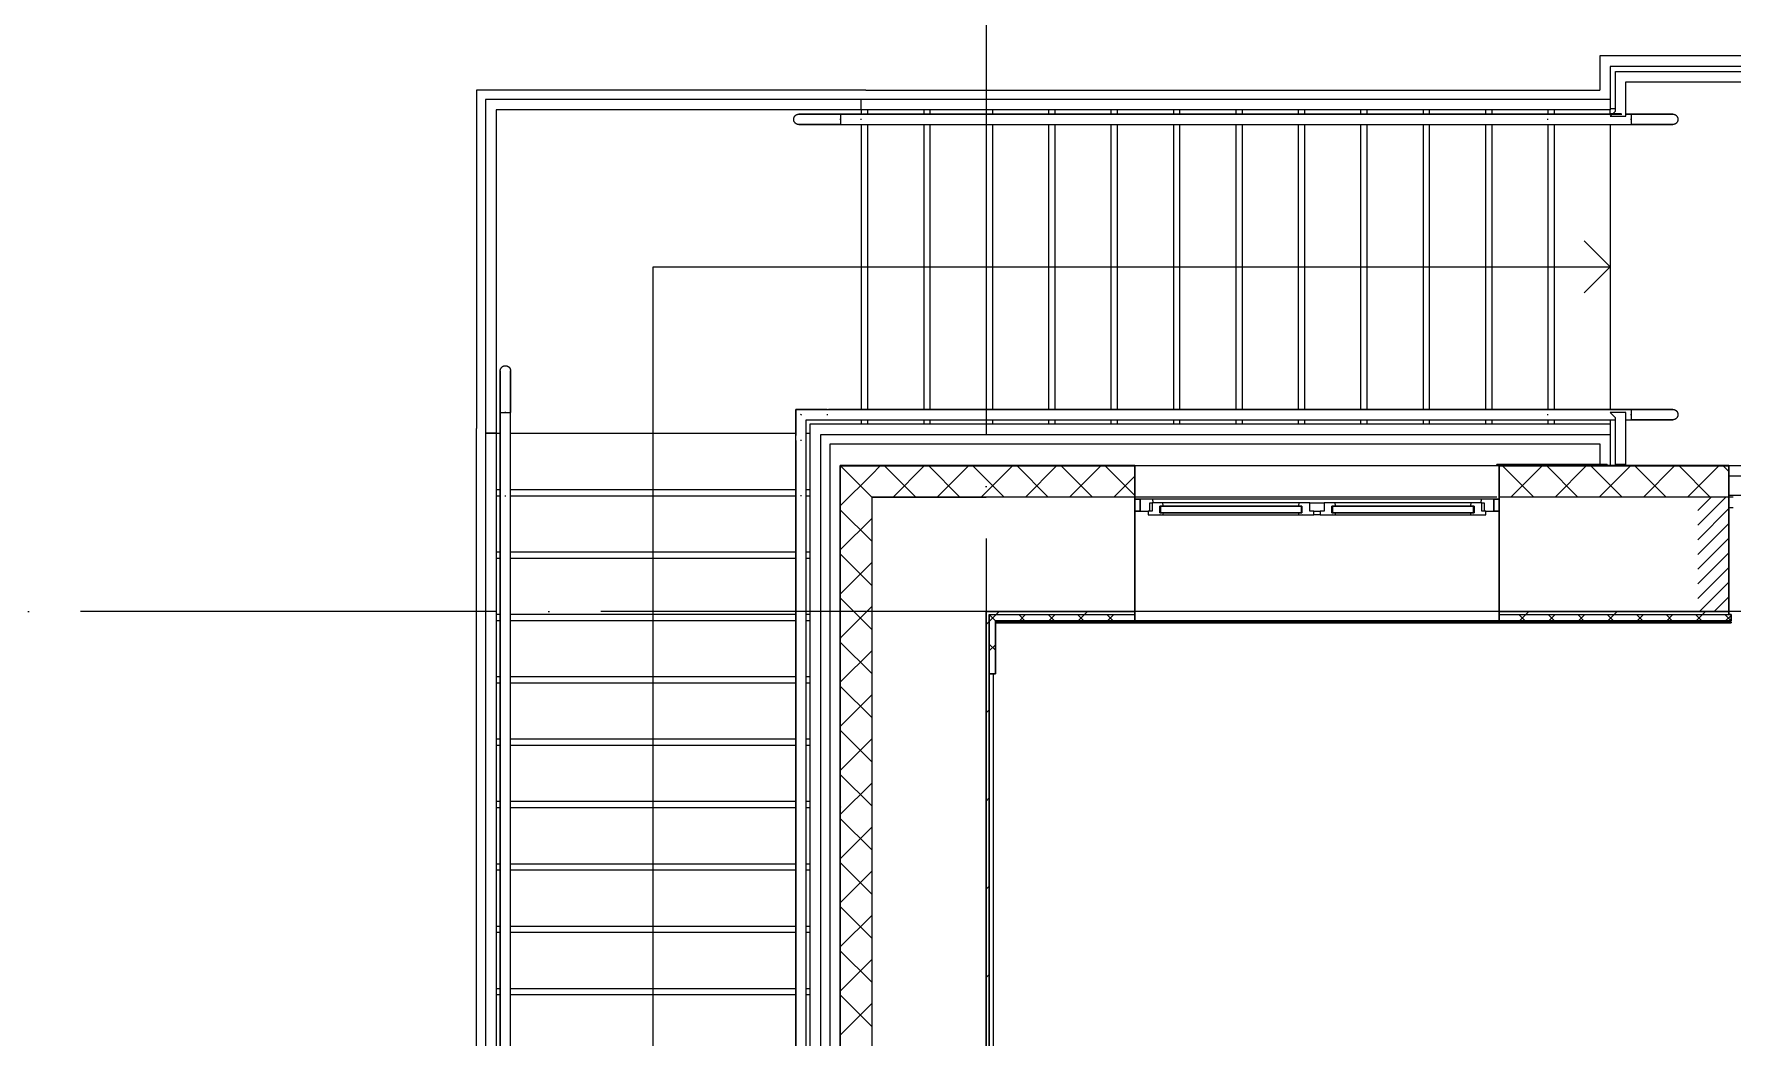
# Model space of a CAD drawing. Header units: millimetres. Extents: x -88595 to 880822, y -1054509 to -148035.
# Drawn here: x 267787 to 275948, y -237899 to -233074 of the extents above; entities that cross this region are included whole.
import ezdxf

# ---------------------------------------------------------------- set-up
doc = ezdxf.new("R2010")
doc.units = ezdxf.units.MM
doc.linetypes.add('ADSK_Линия сетки', pattern=[25, 20, -2.5, 0, -2.5])
doc.linetypes.add('ADSK_Штриховая_ш2 п1_5', pattern=[4.5, 3, -1.5])
for name, color, linetype, lineweight in [('_ Окна', 7, 'Continuous', 30), ('Двери', 7, 'Continuous', 9), ('Лестницы', 7, 'Continuous', 9), ('Оборудование', 7, 'Continuous', 18), ('Ограждение', 7, 'Continuous', 9), ('Окна', 7, 'Continuous', 9), ('Оси', 7, 'Continuous', 9), ('Стены внутренние', 7, 'Continuous', 18), ('Стены наружные', 7, 'Continuous', 18), ('Стены штриховка', 7, 'Continuous', 9), ('Стрелки вверх', 7, 'Continuous', 18)]:
    doc.layers.add(name, color=color, linetype=linetype, lineweight=lineweight)

# ---------------------------------------------------------------- blocks, each defined once
blk = doc.blocks.new('2 этаж')
at = {"layer": 'Двери', "lineweight": 18, "true_color": 0xff0000}
h = blk.add_hatch(dxfattribs=at)
h.set_pattern_fill('FP_2', color=1, style=0, pattern_type=2)
h.set_pattern_definition([(45, (305992.5, 692231.506), (-35.3553, 35.3553), [])])
h.paths.add_polyline_path([(307117.5, 691956.5), (307117.5, 692506.5), (306967.5, 692506.5), (306967.5, 691956.5)])
h.paths.add_polyline_path([(305117.5, 691956.5), (305267.5, 691956.5), (305267.5, 692506.5), (305117.5, 692506.5), (305117.5, 691980.1)])
at = {"layer": '_ Окна'}
for p, q in [((302437.5, 692496.5), (302412.5, 692496.5)), ((302437.5, 692438.5), (302437.5, 692496.5)), ((304162.5, 692496.5), (304137.5, 692496.5)), ((304137.5, 692496.5), (304137.5, 692438.5)), ((302412.5, 692438.5), (302437.5, 692438.5)), ((302535.5, 692462.5), (302532.5, 692462.5)), ((302532.5, 692462.5), (302532.5, 692430.5)), ((302532.5, 692430.5), (302535.5, 692430.5)), ((303212.5, 692462.5), (302535.5, 692462.5)), ((302535.5, 692462.5), (302535.5, 692430.5)), ((302535.5, 692430.5), (302535.5, 692462.5)), ((302535.5, 692430.5), (303212.5, 692430.5)), ((303212.5, 692430.5), (303212.5, 692462.5)), ((303212.5, 692462.5), (303212.5, 692430.5)), ((303215.5, 692462.5), (303212.5, 692462.5)), ((303212.5, 692430.5), (303215.5, 692430.5)), ((303215.5, 692430.5), (303215.5, 692462.5)), ((303362.5, 692462.5), (303359.5, 692462.5)), ((303359.5, 692462.5), (303359.5, 692430.5)), ((303359.5, 692430.5), (303362.5, 692430.5)), ((304039.5, 692462.5), (303362.5, 692462.5)), ((303362.5, 692462.5), (303362.5, 692430.5)), ((303362.5, 692430.5), (303362.5, 692462.5)), ((303362.5, 692430.5), (304039.5, 692430.5)), ((304039.5, 692430.5), (304039.5, 692462.5)), ((304039.5, 692462.5), (304039.5, 692430.5)), ((304042.5, 692462.5), (304039.5, 692462.5)), ((304039.5, 692430.5), (304042.5, 692430.5)), ((304042.5, 692430.5), (304042.5, 692462.5)), ((304137.5, 692438.5), (304162.5, 692438.5))]:
    blk.add_line(p, q, dxfattribs=at)
at = {"layer": '_ Окна', "lineweight": 18}
for p, q in [((302496.9, 692496.5), (302437.5, 692496.5)), ((302437.5, 692496.5), (302437.5, 692438.5)), ((302501.5, 692479.5), (302496.9, 692496.5)), ((304078.1, 692496.5), (304073.5, 692479.5)), ((304137.5, 692496.5), (304078.1, 692496.5)), ((304137.5, 692438.5), (304137.5, 692496.5)), ((302437.5, 692438.5), (302475.5, 692438.5)), ((302495.5, 692438.5), (302475.5, 692438.5)), ((302475.5, 692438.5), (302475.5, 692421.5)), ((302475.5, 692421.5), (302531.5, 692421.5)), ((302483.5, 692438.5), (302483.5, 692479.5)), ((302483.5, 692479.5), (302495.5, 692479.5)), ((302495.5, 692479.5), (302495.5, 692438.5)), ((302545.9, 692479.5), (302495.5, 692479.5)), ((302531.5, 692421.5), (302532.5, 692422.5)), ((302532.5, 692430.5), (302532.5, 692462.5)), ((302532.5, 692462.5), (302550.5, 692462.5)), ((302550.5, 692430.5), (302532.5, 692430.5)), ((302532.5, 692422.5), (302533.5, 692421.5)), ((302533.5, 692421.5), (302548.1, 692421.5)), ((302550.5, 692462.5), (302545.9, 692479.5)), ((302548.1, 692421.5), (302550.5, 692430.5)), ((303202.1, 692479.5), (303197.5, 692462.5)), ((303197.5, 692462.5), (303215.5, 692462.5)), ((303215.5, 692430.5), (303197.5, 692430.5)), ((303197.5, 692430.5), (303199.9, 692421.5)), ((303199.9, 692421.5), (303214.5, 692421.5)), ((303252.5, 692479.5), (303202.1, 692479.5)), ((303214.5, 692421.5), (303215.5, 692422.5)), ((303215.5, 692462.5), (303215.5, 692430.5)), ((303215.5, 692422.5), (303216.5, 692421.5)), ((303216.5, 692421.5), (303272.5, 692421.5)), ((303252.5, 692438.5), (303252.5, 692479.5)), ((303272.5, 692438.5), (303252.5, 692438.5)), ((303272.5, 692421.5), (303272.5, 692438.5)), ((303322.5, 692438.5), (303302.5, 692438.5)), ((303302.5, 692438.5), (303302.5, 692421.5)), ((303302.5, 692421.5), (303358.5, 692421.5)), ((303322.5, 692479.5), (303322.5, 692438.5)), ((303372.9, 692479.5), (303322.5, 692479.5)), ((303358.5, 692421.5), (303359.5, 692422.5)), ((303359.5, 692430.5), (303359.5, 692462.5)), ((303359.5, 692462.5), (303377.5, 692462.5)), ((303377.5, 692430.5), (303359.5, 692430.5)), ((303359.5, 692422.5), (303360.5, 692421.5)), ((303360.5, 692421.5), (303375.1, 692421.5)), ((303377.5, 692462.5), (303372.9, 692479.5)), ((303375.1, 692421.5), (303377.5, 692430.5)), ((304029.1, 692479.5), (304024.5, 692462.5)), ((304024.5, 692462.5), (304042.5, 692462.5)), ((304042.5, 692430.5), (304024.5, 692430.5)), ((304024.5, 692430.5), (304026.9, 692421.5)), ((304026.9, 692421.5), (304041.5, 692421.5)), ((304079.5, 692479.5), (304029.1, 692479.5)), ((304041.5, 692421.5), (304042.5, 692422.5)), ((304042.5, 692462.5), (304042.5, 692430.5)), ((304042.5, 692422.5), (304043.5, 692421.5)), ((304043.5, 692421.5), (304099.5, 692421.5)), ((304079.5, 692438.5), (304079.5, 692479.5)), ((304079.5, 692479.5), (304091.5, 692479.5)), ((304099.5, 692438.5), (304079.5, 692438.5)), ((304091.5, 692479.5), (304091.5, 692438.5)), ((304099.5, 692421.5), (304099.5, 692438.5)), ((304099.5, 692438.5), (304137.5, 692438.5))]:
    blk.add_line(p, q, dxfattribs=at)
at = {"layer": 'Двери', "linetype": 'ADSK_Штриховая_ш2 п1_5'}
for p, q in [((305267.5, 692506.5), (305117.5, 692506.5)), ((305267.5, 691956.5), (305267.5, 692506.5)), ((305117.5, 691956.5), (305267.5, 691956.5))]:
    blk.add_line(p, q, dxfattribs=at)
at = {"layer": 'Двери'}
for p, q in [((305267.5, 692506.5), (305267.5, 692456.5)), ((305287.5, 692506.5), (305267.5, 692506.5)), ((305267.5, 692456.5), (305287.5, 692456.5))]:
    blk.add_line(p, q, dxfattribs=at)
at = {"layer": 'Лестницы'}
for p, q in [((304647.5, 694628.5), (304647.5, 694463.5)), ((307372.7, 694628.5), (304647.5, 694628.5)), ((304697.5, 694578.5), (304697.5, 694418.5)), ((307322.7, 694578.5), (304697.5, 694578.5)), ((299247.5, 694463.5), (299247.5, 692836.1)), ((301120.1, 694463.5), (299247.5, 694463.5)), ((301120.1, 694463.5), (304647.5, 694463.5)), ((301097.5, 694368.5), (301097.5, 694348.5)), ((301127.5, 694368.5), (301127.5, 694348.5)), ((301397.5, 694368.5), (301397.5, 694348.5)), ((301427.5, 694368.5), (301427.5, 694348.5)), ((301697.5, 694368.5), (301697.5, 694348.5)), ((301727.5, 694368.5), (301727.5, 694348.5)), ((301997.5, 694368.5), (301997.5, 694348.5)), ((302027.5, 694368.5), (302027.5, 694348.5)), ((302297.5, 694368.5), (302297.5, 694348.5)), ((302327.5, 694368.5), (302327.5, 694348.5)), ((302597.5, 694368.5), (302597.5, 694348.5)), ((302627.5, 694368.5), (302627.5, 694348.5)), ((302897.5, 694368.5), (302897.5, 694348.5)), ((302927.5, 694368.5), (302927.5, 694348.5)), ((303197.5, 694368.5), (303197.5, 694348.5)), ((303227.5, 694368.5), (303227.5, 694348.5)), ((303497.5, 694368.5), (303497.5, 694348.5)), ((303527.5, 694368.5), (303527.5, 694348.5)), ((303797.5, 694368.5), (303797.5, 694348.5)), ((303827.5, 694368.5), (303827.5, 694348.5)), ((304097.5, 694368.5), (304097.5, 694348.5)), ((304127.5, 694368.5), (304127.5, 694348.5)), ((304397.5, 694368.5), (304397.5, 694348.5)), ((304427.5, 694368.5), (304427.5, 694348.5)), ((301097.5, 694298.5), (301097.5, 692928.5)), ((301127.5, 694298.5), (301127.5, 692928.5)), ((301397.5, 694298.5), (301397.5, 692928.5)), ((301427.5, 694298.5), (301427.5, 692928.5)), ((301697.5, 694298.5), (301697.5, 692928.5)), ((301727.5, 694298.5), (301727.5, 692928.5)), ((301997.5, 694298.5), (301997.5, 692928.5)), ((302027.5, 694298.5), (302027.5, 692928.5)), ((302297.5, 694298.5), (302297.5, 692928.5)), ((302327.5, 694298.5), (302327.5, 692928.5)), ((302597.5, 694298.5), (302597.5, 692928.5)), ((302627.5, 694298.5), (302627.5, 692928.5)), ((302897.5, 694298.5), (302897.5, 692928.5)), ((302927.5, 694298.5), (302927.5, 692928.5)), ((303197.5, 694298.5), (303197.5, 692928.5)), ((303227.5, 694298.5), (303227.5, 692928.5)), ((303497.5, 694298.5), (303497.5, 692928.5)), ((303527.5, 694298.5), (303527.5, 692928.5)), ((303797.5, 694298.5), (303797.5, 692928.5)), ((303827.5, 694298.5), (303827.5, 692928.5)), ((304097.5, 694298.5), (304097.5, 692928.5)), ((304127.5, 694298.5), (304127.5, 692928.5)), ((304397.5, 694298.5), (304397.5, 692928.5)), ((304427.5, 694298.5), (304427.5, 692928.5)), ((304697.5, 694351), (304697.5, 694348.5)), ((304697.5, 694298.5), (304697.5, 692928.5)), ((299247.5, 688013.5), (299247.5, 692836.1)), ((299342.1, 692813.5), (299362.1, 692813.5)), ((299412.1, 692813.5), (300782.5, 692813.5)), ((300832.5, 692813.5), (300852.5, 692813.5)), ((301097.5, 692878.5), (301097.5, 692858.5)), ((301127.5, 692878.5), (301127.5, 692858.5)), ((301397.5, 692878.5), (301397.5, 692858.5)), ((301427.5, 692878.5), (301427.5, 692858.5)), ((301697.5, 692878.5), (301697.5, 692858.5)), ((301727.5, 692878.5), (301727.5, 692858.5)), ((301997.5, 692878.5), (301997.5, 692858.5)), ((302027.5, 692878.5), (302027.5, 692858.5)), ((302297.5, 692878.5), (302297.5, 692858.5)), ((302327.5, 692878.5), (302327.5, 692858.5)), ((302597.5, 692878.5), (302597.5, 692858.5)), ((302627.5, 692878.5), (302627.5, 692858.5)), ((302897.5, 692878.5), (302897.5, 692858.5)), ((302927.5, 692878.5), (302927.5, 692858.5)), ((303197.5, 692878.5), (303197.5, 692858.5)), ((303227.5, 692878.5), (303227.5, 692858.5)), ((303497.5, 692878.5), (303497.5, 692858.5)), ((303527.5, 692878.5), (303527.5, 692858.5)), ((303797.5, 692878.5), (303797.5, 692858.5)), ((303827.5, 692878.5), (303827.5, 692858.5)), ((304097.5, 692878.5), (304097.5, 692858.5)), ((304127.5, 692878.5), (304127.5, 692858.5)), ((304397.5, 692878.5), (304397.5, 692858.5)), ((304427.5, 692878.5), (304427.5, 692858.5)), ((304697.5, 692876), (304697.5, 692858.5)), ((304697.5, 692808.5), (304697.5, 692658.5)), ((300947.5, 692763.5), (301120.1, 692763.5)), ((300947.5, 688013.5), (300947.5, 692763.5)), ((301120.1, 692763.5), (304647.5, 692763.5)), ((304647.5, 692763.5), (304647.5, 692663.5)), ((305267.5, 692658.5), (305359.5, 692658.5)), ((305267.5, 692608.5), (305359.5, 692608.5)), ((299342.1, 692543.5), (299362.1, 692543.5)), ((299342.1, 692513.5), (299362.1, 692513.5)), ((299412.1, 692543.5), (300782.5, 692543.5)), ((299412.1, 692513.5), (300782.5, 692513.5)), ((300832.5, 692543.5), (300852.5, 692543.5)), ((300832.5, 692513.5), (300852.5, 692513.5)), ((299342.1, 692243.5), (299362.1, 692243.5)), ((299412.1, 692243.5), (300782.5, 692243.5)), ((300832.5, 692243.5), (300852.5, 692243.5)), ((299342.1, 692213.5), (299362.1, 692213.5)), ((299412.1, 692213.5), (300782.5, 692213.5)), ((300832.5, 692213.5), (300852.5, 692213.5)), ((299342.1, 691943.5), (299362.1, 691943.5)), ((299342.1, 691913.5), (299362.1, 691913.5)), ((299412.1, 691943.5), (300782.5, 691943.5)), ((299412.1, 691913.5), (300782.5, 691913.5)), ((300832.5, 691943.5), (300852.5, 691943.5)), ((300832.5, 691913.5), (300852.5, 691913.5)), ((299342.1, 691643.5), (299362.1, 691643.5)), ((299342.1, 691613.5), (299362.1, 691613.5)), ((299412.1, 691643.5), (300782.5, 691643.5)), ((299412.1, 691613.5), (300782.5, 691613.5)), ((300832.5, 691643.5), (300852.5, 691643.5)), ((300832.5, 691613.5), (300852.5, 691613.5)), ((299342.1, 691343.5), (299362.1, 691343.5)), ((299412.1, 691343.5), (300782.5, 691343.5)), ((300832.5, 691343.5), (300852.5, 691343.5)), ((299342.1, 691313.5), (299362.1, 691313.5)), ((299412.1, 691313.5), (300782.5, 691313.5)), ((300832.5, 691313.5), (300852.5, 691313.5)), ((299342.1, 691043.5), (299362.1, 691043.5)), ((299342.1, 691013.5), (299362.1, 691013.5)), ((299412.1, 691043.5), (300782.5, 691043.5)), ((299412.1, 691013.5), (300782.5, 691013.5)), ((300832.5, 691043.5), (300852.5, 691043.5)), ((300832.5, 691013.5), (300852.5, 691013.5)), ((299342.1, 690743.5), (299362.1, 690743.5)), ((299342.1, 690713.5), (299362.1, 690713.5)), ((299412.1, 690743.5), (300782.5, 690743.5)), ((299412.1, 690713.5), (300782.5, 690713.5)), ((300832.5, 690743.5), (300852.5, 690743.5)), ((300832.5, 690713.5), (300852.5, 690713.5)), ((299342.1, 690443.5), (299362.1, 690443.5)), ((299412.1, 690443.5), (300782.5, 690443.5)), ((300832.5, 690443.5), (300852.5, 690443.5)), ((299342.1, 690413.5), (299362.1, 690413.5)), ((299412.1, 690413.5), (300782.5, 690413.5)), ((300832.5, 690413.5), (300852.5, 690413.5)), ((299342.1, 690143.5), (299362.1, 690143.5)), ((299412.1, 690143.5), (300782.5, 690143.5)), ((300832.5, 690143.5), (300852.5, 690143.5)), ((299342.1, 690113.5), (299362.1, 690113.5)), ((299412.1, 690113.5), (300782.5, 690113.5)), ((300832.5, 690113.5), (300852.5, 690113.5))]:
    blk.add_line(p, q, dxfattribs=at)
at = {"layer": 'Ограждение'}
for p, q in [((304722.5, 694553.5), (307297.7, 694553.5)), ((304722.5, 694363.5), (304722.5, 694553.5)), ((304772.5, 694503.5), (307247.7, 694503.5)), ((304772.5, 694338.5), (304772.5, 694503.5)), ((299292.1, 694418.5), (299292.1, 692813.5)), ((301097.5, 694418.5), (299292.1, 694418.5)), ((299342.1, 694368.5), (299342.1, 692813.5)), ((301097.5, 694368.5), (299342.1, 694368.5)), ((301097.5, 694368.5), (301097.5, 694418.5)), ((304397.5, 694418.5), (301097.5, 694418.5)), ((304397.5, 694368.5), (301097.5, 694368.5)), ((304697.5, 694418.5), (304397.5, 694418.5)), ((304697.5, 694368.5), (304397.5, 694368.5)), ((304697.5, 694418.5), (304697.5, 694368.5)), ((304697.5, 694376), (304722.5, 694376)), ((304697.5, 694351), (304697.5, 694368.5)), ((304697.5, 694338.5), (304722.5, 694363.5)), ((301098.1, 694348.5), (300997.5, 694348.5)), ((300997.5, 694348.5), (300997.5, 694298.5)), ((300997.5, 694348.5), (301097.5, 694348.5)), ((300997.5, 694325.8), (300997.5, 694321.2)), ((300997.5, 694323.5), (300997.5, 694325.8)), ((300997.5, 694321.2), (300997.5, 694323.5)), ((300997.5, 694298.5), (301098.1, 694298.5)), ((300997.5, 694298.5), (301097.5, 694298.5)), ((301097.5, 694348.5), (304397.5, 694348.5)), ((301097.5, 694298.5), (304397.5, 694298.5)), ((304403.7, 694348.5), (301103.7, 694348.5)), ((301103.7, 694298.5), (304403.7, 694298.5)), ((304397.5, 694348.5), (304752.5, 694348.5)), ((304397.5, 694298.5), (304797.5, 694298.5)), ((304697.5, 694348.5), (304403.7, 694348.5)), ((304403.7, 694298.5), (304697.5, 694298.5)), ((304697.5, 694351), (304747.5, 694351)), ((304752.5, 694348.5), (304697.5, 694348.5)), ((304697.5, 694338.5), (304772.5, 694338.5)), ((304697.5, 694298.5), (304797.5, 694298.5)), ((304797.5, 694348.5), (304772.5, 694348.5)), ((304772.5, 694348.5), (304797.5, 694348.5)), ((304797.5, 694348.5), (304797.5, 694298.5)), ((304797.5, 694321.2), (304797.5, 694325.8)), ((304797.5, 694325.8), (304797.5, 694323.5)), ((304797.5, 694323.5), (304797.5, 694321.2)), ((299362.1, 692913.5), (299362.1, 692813.5)), ((299362.1, 692913.5), (299412.1, 692913.5)), ((299362.1, 692513.5), (299362.1, 692913.5)), ((299389.4, 692913.5), (299384.8, 692913.5)), ((299384.8, 692913.5), (299387.1, 692913.5)), ((299387.1, 692913.5), (299389.4, 692913.5)), ((299412.1, 692813.5), (299412.1, 692913.5)), ((299412.1, 692513.5), (299412.1, 692913.5)), ((300782.5, 692928.5), (300782.5, 692803.1)), ((300933.5, 692928.5), (300782.5, 692928.5)), ((300782.5, 692928.5), (300932.9, 692928.5)), ((300782.5, 692778.1), (300782.5, 692928.5)), ((300932.9, 692928.5), (304397.5, 692928.5)), ((301164.2, 692928.5), (300939.1, 692928.5)), ((304403.7, 692928.5), (301164.2, 692928.5)), ((304397.5, 692928.5), (304797.5, 692928.5)), ((304697.5, 692928.5), (304403.7, 692928.5)), ((304797.5, 692928.5), (304697.5, 692928.5)), ((304722.5, 692888.5), (304697.5, 692913.5)), ((304772.5, 692913.5), (304697.5, 692913.5)), ((304772.5, 692663.5), (304772.5, 692913.5)), ((304797.5, 692928.5), (304797.5, 692878.5)), ((304797.5, 692901.2), (304797.5, 692905.8)), ((304797.5, 692905.8), (304797.5, 692903.5)), ((304797.5, 692903.5), (304797.5, 692901.2)), ((299292.1, 692813.5), (299342.1, 692813.5)), ((299292.1, 692813.5), (299292.1, 692513.5)), ((299342.1, 692813.5), (299292.1, 692813.5)), ((299342.1, 692813.5), (299342.1, 692513.5)), ((299362.1, 692813.5), (299362.1, 692519.7)), ((299412.1, 692519.7), (299412.1, 692813.5)), ((300832.5, 692803.1), (300832.5, 692878.5)), ((300832.5, 692878.5), (300933.5, 692878.5)), ((300832.5, 692878.5), (300932.9, 692878.5)), ((300832.5, 692778.1), (300832.5, 692878.5)), ((300852.5, 692858.5), (301152.5, 692858.5)), ((300852.5, 692513.5), (300852.5, 692858.5)), ((300902.5, 692808.5), (301152.5, 692808.5)), ((300902.5, 692513.5), (300902.5, 692808.5)), ((300932.9, 692878.5), (304397.5, 692878.5)), ((300939.1, 692878.5), (301164.2, 692878.5)), ((301152.5, 692858.5), (304397.5, 692858.5)), ((301152.5, 692808.5), (304397.5, 692808.5)), ((301164.2, 692878.5), (304403.7, 692878.5)), ((304397.5, 692878.5), (304722.5, 692878.5)), ((304397.5, 692858.5), (304697.5, 692858.5)), ((304397.5, 692808.5), (304697.5, 692808.5)), ((304403.7, 692878.5), (304697.5, 692878.5)), ((304697.5, 692878.5), (304722.5, 692878.5)), ((304697.5, 692876), (304697.5, 692878.5)), ((304722.5, 692876), (304697.5, 692876)), ((304697.5, 692858.5), (304697.5, 692808.5)), ((304722.5, 692663.5), (304722.5, 692888.5)), ((304772.5, 692878.5), (304797.5, 692878.5)), ((304772.5, 692878.5), (304797.5, 692878.5)), ((300782.5, 692778.1), (300782.5, 692519.7)), ((300782.5, 692513.5), (300782.5, 692778.1)), ((300832.5, 692519.7), (300832.5, 692778.1)), ((300832.5, 692513.5), (300832.5, 692778.1)), ((304772.5, 692663.5), (304722.5, 692663.5)), ((299292.1, 692513.5), (299292.1, 688013.5)), ((299342.1, 692513.5), (299342.1, 688013.5)), ((299362.1, 692519.7), (299362.1, 688019.7)), ((299362.1, 688013.5), (299362.1, 692513.5)), ((299412.1, 688019.7), (299412.1, 692519.7)), ((299412.1, 688013.5), (299412.1, 692513.5)), ((300782.5, 692519.7), (300782.5, 688019.7)), ((300782.5, 688013.5), (300782.5, 692513.5)), ((300832.5, 688019.7), (300832.5, 692519.7)), ((300832.5, 688013.5), (300832.5, 692513.5)), ((300852.5, 688013.5), (300852.5, 692513.5)), ((300902.5, 688013.5), (300902.5, 692513.5)), ((301732.5, 688456.5), (301732.5, 691656.5))]:
    blk.add_line(p, q, dxfattribs=at)
at = {"layer": 'Ограждение', "flags": 128}
for points in [[(300772.5, 694323.5), (300772.5, 694324.5), (300772.6, 694325.5), (300772.7, 694326.5), (300772.8, 694327.5), (300773, 694328.5), (300773.2, 694329.4), (300773.5, 694330.4), (300773.8, 694331.4), (300774.1, 694332.3), (300774.5, 694333.2), (300774.9, 694334.2), (300775.3, 694335.1), (300775.8, 694335.9), (300776.3, 694336.8), (300776.9, 694337.6), (300777.4, 694338.4), (300778.1, 694339.2), (300778.7, 694340), (300779.4, 694340.7), (300780.1, 694341.4), (300780.8, 694342.1), (300781.6, 694342.8), (300782.4, 694343.4), (300783.2, 694344), (300784, 694344.5), (300784.8, 694345.1), (300785.7, 694345.6), (300786.6, 694346), (300787.5, 694346.4), (300788.4, 694346.8), (300789.4, 694347.2), (300790.3, 694347.5), (300791.3, 694347.7), (300792.3, 694348), (300793.3, 694348.1), (300794.2, 694348.3), (300795.2, 694348.4), (300796.2, 694348.5), (300797.2, 694348.5), (300797.5, 694348.5)], [(300797.5, 694298.5), (300796.5, 694298.5), (300795.5, 694298.6), (300794.5, 694298.7), (300793.5, 694298.8), (300792.5, 694299), (300791.6, 694299.2), (300790.6, 694299.5), (300789.6, 694299.8), (300788.7, 694300.1), (300787.8, 694300.5), (300786.9, 694300.9), (300786, 694301.3), (300785.1, 694301.8), (300784.2, 694302.3), (300783.4, 694302.9), (300782.6, 694303.5), (300781.8, 694304.1), (300781, 694304.7), (300780.3, 694305.4), (300779.6, 694306.1), (300778.9, 694306.8), (300778.2, 694307.6), (300777.6, 694308.4), (300777, 694309.2), (300776.5, 694310), (300775.9, 694310.9), (300775.5, 694311.7), (300775, 694312.6), (300774.6, 694313.5), (300774.2, 694314.4), (300773.9, 694315.4), (300773.6, 694316.3), (300773.3, 694317.3), (300773.1, 694318.3), (300772.9, 694319.3), (300772.7, 694320.2), (300772.6, 694321.2), (300772.5, 694322.2), (300772.5, 694323.2), (300772.5, 694323.5)], [(300997.5, 694348.5), (300989.5, 694348.5), (300981.5, 694348.5), (300973.6, 694348.5), (300965.6, 694348.5), (300957.8, 694348.5), (300950, 694348.5), (300942.2, 694348.5), (300934.6, 694348.5), (300927, 694348.5), (300919.6, 694348.5), (300912.3, 694348.5), (300905.1, 694348.5), (300898.1, 694348.5), (300891.3, 694348.5), (300884.6, 694348.5), (300878.1, 694348.5), (300871.7, 694348.5), (300865.6, 694348.5), (300859.7, 694348.5), (300854, 694348.5), (300848.6, 694348.5), (300843.4, 694348.5), (300838.4, 694348.5), (300833.7, 694348.5), (300829.2, 694348.5), (300825, 694348.5), (300821.1, 694348.5), (300817.5, 694348.5), (300814.1, 694348.5), (300811.1, 694348.5), (300808.3, 694348.5), (300805.9, 694348.5), (300803.8, 694348.5), (300801.9, 694348.5), (300800.4, 694348.5), (300799.2, 694348.5), (300798.3, 694348.5), (300797.8, 694348.5), (300797.5, 694348.5), (300797.5, 694348.5)], [(300797.5, 694348.5), (300797.7, 694348.5), (300798.1, 694348.5), (300798.9, 694348.5), (300800.1, 694348.5), (300801.5, 694348.5), (300803.2, 694348.5), (300805.3, 694348.5), (300807.7, 694348.5), (300810.3, 694348.5), (300813.3, 694348.5), (300816.6, 694348.5), (300820.1, 694348.5), (300823.9, 694348.5), (300828, 694348.5), (300832.4, 694348.5), (300837.1, 694348.5), (300842, 694348.5), (300847.1, 694348.5), (300852.5, 694348.5), (300858.2, 694348.5), (300864, 694348.5), (300870.1, 694348.5), (300876.3, 694348.5), (300882.8, 694348.5), (300889.4, 694348.5), (300896.3, 694348.5), (300903.2, 694348.5), (300910.4, 694348.5), (300917.6, 694348.5), (300925, 694348.5), (300932.5, 694348.5), (300940.2, 694348.5), (300947.9, 694348.5), (300955.7, 694348.5), (300963.5, 694348.5), (300971.4, 694348.5), (300979.4, 694348.5), (300987.3, 694348.5), (300995.3, 694348.5), (300997.5, 694348.5)], [(300997.5, 694298.5), (300989.5, 694298.5), (300981.5, 694298.5), (300973.6, 694298.5), (300965.6, 694298.5), (300957.8, 694298.5), (300950, 694298.5), (300942.2, 694298.5), (300934.6, 694298.5), (300927, 694298.5), (300919.6, 694298.5), (300912.3, 694298.5), (300905.1, 694298.5), (300898.1, 694298.5), (300891.3, 694298.5), (300884.6, 694298.5), (300878.1, 694298.5), (300871.7, 694298.5), (300865.6, 694298.5), (300859.7, 694298.5), (300854, 694298.5), (300848.6, 694298.5), (300843.4, 694298.5), (300838.4, 694298.5), (300833.7, 694298.5), (300829.2, 694298.5), (300825, 694298.5), (300821.1, 694298.5), (300817.5, 694298.5), (300814.1, 694298.5), (300811.1, 694298.5), (300808.3, 694298.5), (300805.9, 694298.5), (300803.8, 694298.5), (300801.9, 694298.5), (300800.4, 694298.5), (300799.2, 694298.5), (300798.3, 694298.5), (300797.8, 694298.5), (300797.5, 694298.5), (300797.5, 694298.5)], [(300797.5, 694298.5), (300797.7, 694298.5), (300798.1, 694298.5), (300798.9, 694298.5), (300800.1, 694298.5), (300801.5, 694298.5), (300803.2, 694298.5), (300805.3, 694298.5), (300807.7, 694298.5), (300810.3, 694298.5), (300813.3, 694298.5), (300816.6, 694298.5), (300820.1, 694298.5), (300823.9, 694298.5), (300828, 694298.5), (300832.4, 694298.5), (300837.1, 694298.5), (300842, 694298.5), (300847.1, 694298.5), (300852.5, 694298.5), (300858.2, 694298.5), (300864, 694298.5), (300870.1, 694298.5), (300876.3, 694298.5), (300882.8, 694298.5), (300889.4, 694298.5), (300896.3, 694298.5), (300903.2, 694298.5), (300910.4, 694298.5), (300917.6, 694298.5), (300925, 694298.5), (300932.5, 694298.5), (300940.2, 694298.5), (300947.9, 694298.5), (300955.7, 694298.5), (300963.5, 694298.5), (300971.4, 694298.5), (300979.4, 694298.5), (300987.3, 694298.5), (300995.3, 694298.5), (300997.5, 694298.5)], [(304797.5, 694348.5), (304805.5, 694348.5), (304813.5, 694348.5), (304821.4, 694348.5), (304829.4, 694348.5), (304837.2, 694348.5), (304845, 694348.5), (304852.8, 694348.5), (304860.4, 694348.5), (304868, 694348.5), (304875.4, 694348.5), (304882.7, 694348.5), (304889.9, 694348.5), (304896.9, 694348.5), (304903.7, 694348.5), (304910.4, 694348.5), (304916.9, 694348.5), (304923.3, 694348.5), (304929.4, 694348.5), (304935.3, 694348.5), (304941, 694348.5), (304946.4, 694348.5), (304951.6, 694348.5), (304956.6, 694348.5), (304961.3, 694348.5), (304965.8, 694348.5), (304970, 694348.5), (304973.9, 694348.5), (304977.5, 694348.5), (304980.9, 694348.5), (304983.9, 694348.5), (304986.7, 694348.5), (304989.1, 694348.5), (304991.2, 694348.5), (304993.1, 694348.5), (304994.6, 694348.5), (304995.8, 694348.5), (304996.7, 694348.5), (304997.2, 694348.5), (304997.5, 694348.5), (304997.5, 694348.5)], [(304997.5, 694348.5), (304997.3, 694348.5), (304996.9, 694348.5), (304996.1, 694348.5), (304994.9, 694348.5), (304993.5, 694348.5), (304991.8, 694348.5), (304989.7, 694348.5), (304987.3, 694348.5), (304984.7, 694348.5), (304981.7, 694348.5), (304978.5, 694348.5), (304974.9, 694348.5), (304971.1, 694348.5), (304967, 694348.5), (304962.6, 694348.5), (304957.9, 694348.5), (304953, 694348.5), (304947.9, 694348.5), (304942.5, 694348.5), (304936.8, 694348.5), (304931, 694348.5), (304924.9, 694348.5), (304918.7, 694348.5), (304912.2, 694348.5), (304905.6, 694348.5), (304898.7, 694348.5), (304891.8, 694348.5), (304884.6, 694348.5), (304877.4, 694348.5), (304870, 694348.5), (304862.5, 694348.5), (304854.8, 694348.5), (304847.1, 694348.5), (304839.3, 694348.5), (304831.5, 694348.5), (304823.6, 694348.5), (304815.6, 694348.5), (304807.7, 694348.5), (304799.7, 694348.5), (304797.5, 694348.5)], [(304797.5, 694298.5), (304805.5, 694298.5), (304813.5, 694298.5), (304821.4, 694298.5), (304829.4, 694298.5), (304837.2, 694298.5), (304845, 694298.5), (304852.8, 694298.5), (304860.4, 694298.5), (304868, 694298.5), (304875.4, 694298.5), (304882.7, 694298.5), (304889.9, 694298.5), (304896.9, 694298.5), (304903.7, 694298.5), (304910.4, 694298.5), (304916.9, 694298.5), (304923.3, 694298.5), (304929.4, 694298.5), (304935.3, 694298.5), (304941, 694298.5), (304946.4, 694298.5), (304951.6, 694298.5), (304956.6, 694298.5), (304961.3, 694298.5), (304965.8, 694298.5), (304970, 694298.5), (304973.9, 694298.5), (304977.5, 694298.5), (304980.9, 694298.5), (304983.9, 694298.5), (304986.7, 694298.5), (304989.1, 694298.5), (304991.2, 694298.5), (304993.1, 694298.5), (304994.6, 694298.5), (304995.8, 694298.5), (304996.7, 694298.5), (304997.2, 694298.5), (304997.5, 694298.5), (304997.5, 694298.5)], [(304997.5, 694298.5), (304997.3, 694298.5), (304996.9, 694298.5), (304996.1, 694298.5), (304994.9, 694298.5), (304993.5, 694298.5), (304991.8, 694298.5), (304989.7, 694298.5), (304987.3, 694298.5), (304984.7, 694298.5), (304981.7, 694298.5), (304978.5, 694298.5), (304974.9, 694298.5), (304971.1, 694298.5), (304967, 694298.5), (304962.6, 694298.5), (304957.9, 694298.5), (304953, 694298.5), (304947.9, 694298.5), (304942.5, 694298.5), (304936.8, 694298.5), (304931, 694298.5), (304924.9, 694298.5), (304918.7, 694298.5), (304912.2, 694298.5), (304905.6, 694298.5), (304898.7, 694298.5), (304891.8, 694298.5), (304884.6, 694298.5), (304877.4, 694298.5), (304870, 694298.5), (304862.5, 694298.5), (304854.8, 694298.5), (304847.1, 694298.5), (304839.3, 694298.5), (304831.5, 694298.5), (304823.6, 694298.5), (304815.6, 694298.5), (304807.7, 694298.5), (304799.7, 694298.5), (304797.5, 694298.5)], [(304997.5, 694348.5), (304998.5, 694348.5), (304999.5, 694348.4), (305000.5, 694348.3), (305001.5, 694348.2), (305002.5, 694348), (305003.4, 694347.8), (305004.4, 694347.5), (305005.4, 694347.2), (305006.3, 694346.9), (305007.2, 694346.5), (305008.1, 694346.1), (305009, 694345.7), (305009.9, 694345.2), (305010.8, 694344.7), (305011.6, 694344.1), (305012.4, 694343.6), (305013.2, 694342.9), (305014, 694342.3), (305014.7, 694341.6), (305015.4, 694340.9), (305016.1, 694340.2), (305016.8, 694339.4), (305017.4, 694338.7), (305018, 694337.8), (305018.5, 694337), (305019.1, 694336.2), (305019.5, 694335.3), (305020, 694334.4), (305020.4, 694333.5), (305020.8, 694332.6), (305021.1, 694331.6), (305021.5, 694330.7), (305021.7, 694329.7), (305021.9, 694328.7), (305022.1, 694327.8), (305022.3, 694326.8), (305022.4, 694325.8), (305022.5, 694324.8), (305022.5, 694323.8), (305022.5, 694323.5)], [(305022.5, 694323.5), (305022.5, 694322.5), (305022.4, 694321.5), (305022.3, 694320.5), (305022.2, 694319.5), (305022, 694318.5), (305021.8, 694317.6), (305021.5, 694316.6), (305021.2, 694315.6), (305020.9, 694314.7), (305020.5, 694313.8), (305020.1, 694312.9), (305019.7, 694312), (305019.2, 694311.1), (305018.7, 694310.2), (305018.1, 694309.4), (305017.6, 694308.6), (305016.9, 694307.8), (305016.3, 694307), (305015.6, 694306.3), (305014.9, 694305.6), (305014.2, 694304.9), (305013.4, 694304.2), (305012.6, 694303.6), (305011.8, 694303), (305011, 694302.5), (305010.2, 694301.9), (305009.3, 694301.5), (305008.4, 694301), (305007.5, 694300.6), (305006.6, 694300.2), (305005.6, 694299.9), (305004.7, 694299.6), (305003.7, 694299.3), (305002.7, 694299.1), (305001.8, 694298.9), (305000.8, 694298.7), (304999.8, 694298.6), (304998.8, 694298.5), (304997.8, 694298.5), (304997.5, 694298.5)], [(299362.1, 693113.5), (299362.1, 693114.5), (299362.2, 693115.5), (299362.3, 693116.5), (299362.4, 693117.5), (299362.6, 693118.5), (299362.8, 693119.4), (299363.1, 693120.4), (299363.4, 693121.4), (299363.7, 693122.3), (299364.1, 693123.2), (299364.5, 693124.2), (299364.9, 693125.1), (299365.4, 693125.9), (299365.9, 693126.8), (299366.5, 693127.6), (299367, 693128.4), (299367.7, 693129.2), (299368.3, 693130), (299369, 693130.7), (299369.7, 693131.4), (299370.4, 693132.1), (299371.2, 693132.8), (299372, 693133.4), (299372.8, 693134), (299373.6, 693134.5), (299374.4, 693135.1), (299375.3, 693135.6), (299376.2, 693136), (299377.1, 693136.4), (299378, 693136.8), (299379, 693137.2), (299379.9, 693137.5), (299380.9, 693137.7), (299381.9, 693138), (299382.9, 693138.1), (299383.8, 693138.3), (299384.8, 693138.4), (299385.8, 693138.5), (299386.8, 693138.5), (299387.1, 693138.5)], [(299387.1, 693138.5), (299388.1, 693138.5), (299389.1, 693138.4), (299390.1, 693138.3), (299391.1, 693138.2), (299392.1, 693138), (299393, 693137.8), (299394, 693137.5), (299395, 693137.2), (299395.9, 693136.9), (299396.8, 693136.5), (299397.7, 693136.1), (299398.6, 693135.7), (299399.5, 693135.2), (299400.4, 693134.7), (299401.2, 693134.1), (299402, 693133.6), (299402.8, 693132.9), (299403.6, 693132.3), (299404.3, 693131.6), (299405, 693130.9), (299405.7, 693130.2), (299406.4, 693129.4), (299407, 693128.7), (299407.6, 693127.8), (299408.1, 693127), (299408.7, 693126.2), (299409.1, 693125.3), (299409.6, 693124.4), (299410, 693123.5), (299410.4, 693122.6), (299410.7, 693121.6), (299411.1, 693120.7), (299411.3, 693119.7), (299411.5, 693118.7), (299411.7, 693117.8), (299411.9, 693116.8), (299412, 693115.8), (299412.1, 693114.8), (299412.1, 693113.8), (299412.1, 693113.5)], [(299362.1, 692913.5), (299362.1, 692921.5), (299362.1, 692929.5), (299362.1, 692937.4), (299362.1, 692945.4), (299362.1, 692953.2), (299362.1, 692961), (299362.1, 692968.8), (299362.1, 692976.4), (299362.1, 692984), (299362.1, 692991.4), (299362.1, 692998.7), (299362.1, 693005.9), (299362.1, 693012.9), (299362.1, 693019.7), (299362.1, 693026.4), (299362.1, 693032.9), (299362.1, 693039.3), (299362.1, 693045.4), (299362.1, 693051.3), (299362.1, 693057), (299362.1, 693062.4), (299362.1, 693067.7), (299362.1, 693072.6), (299362.1, 693077.3), (299362.1, 693081.8), (299362.1, 693086), (299362.1, 693089.9), (299362.1, 693093.5), (299362.1, 693096.9), (299362.1, 693099.9), (299362.1, 693102.7), (299362.1, 693105.1), (299362.1, 693107.2), (299362.1, 693109.1), (299362.1, 693110.6), (299362.1, 693111.8), (299362.1, 693112.7), (299362.1, 693113.2), (299362.1, 693113.5), (299362.1, 693113.5)], [(299362.1, 693113.5), (299362.1, 693113.3), (299362.1, 693112.9), (299362.1, 693112.1), (299362.1, 693111), (299362.1, 693109.5), (299362.1, 693107.8), (299362.1, 693105.7), (299362.1, 693103.4), (299362.1, 693100.7), (299362.1, 693097.7), (299362.1, 693094.5), (299362.1, 693090.9), (299362.1, 693087.1), (299362.1, 693083), (299362.1, 693078.6), (299362.1, 693073.9), (299362.1, 693069), (299362.1, 693063.9), (299362.1, 693058.5), (299362.1, 693052.8), (299362.1, 693047), (299362.1, 693040.9), (299362.1, 693034.7), (299362.1, 693028.2), (299362.1, 693021.6), (299362.1, 693014.7), (299362.1, 693007.8), (299362.1, 693000.6), (299362.1, 692993.4), (299362.1, 692986), (299362.1, 692978.5), (299362.1, 692970.8), (299362.1, 692963.1), (299362.1, 692955.4), (299362.1, 692947.5), (299362.1, 692939.6), (299362.1, 692931.6), (299362.1, 692923.7), (299362.1, 692915.7), (299362.1, 692913.5)], [(299412.1, 692913.5), (299412.1, 692921.5), (299412.1, 692929.5), (299412.1, 692937.4), (299412.1, 692945.4), (299412.1, 692953.2), (299412.1, 692961), (299412.1, 692968.8), (299412.1, 692976.4), (299412.1, 692984), (299412.1, 692991.4), (299412.1, 692998.7), (299412.1, 693005.9), (299412.1, 693012.9), (299412.1, 693019.7), (299412.1, 693026.4), (299412.1, 693032.9), (299412.1, 693039.3), (299412.1, 693045.4), (299412.1, 693051.3), (299412.1, 693057), (299412.1, 693062.4), (299412.1, 693067.7), (299412.1, 693072.6), (299412.1, 693077.3), (299412.1, 693081.8), (299412.1, 693086), (299412.1, 693089.9), (299412.1, 693093.5), (299412.1, 693096.9), (299412.1, 693099.9), (299412.1, 693102.7), (299412.1, 693105.1), (299412.1, 693107.2), (299412.1, 693109.1), (299412.1, 693110.6), (299412.1, 693111.8), (299412.1, 693112.7), (299412.1, 693113.2), (299412.1, 693113.5), (299412.1, 693113.5)], [(299412.1, 693113.5), (299412.1, 693113.3), (299412.1, 693112.9), (299412.1, 693112.1), (299412.1, 693111), (299412.1, 693109.5), (299412.1, 693107.8), (299412.1, 693105.7), (299412.1, 693103.4), (299412.1, 693100.7), (299412.1, 693097.7), (299412.1, 693094.5), (299412.1, 693090.9), (299412.1, 693087.1), (299412.1, 693083), (299412.1, 693078.6), (299412.1, 693073.9), (299412.1, 693069), (299412.1, 693063.9), (299412.1, 693058.5), (299412.1, 693052.8), (299412.1, 693047), (299412.1, 693040.9), (299412.1, 693034.7), (299412.1, 693028.2), (299412.1, 693021.6), (299412.1, 693014.7), (299412.1, 693007.8), (299412.1, 693000.6), (299412.1, 692993.4), (299412.1, 692986), (299412.1, 692978.5), (299412.1, 692970.8), (299412.1, 692963.1), (299412.1, 692955.4), (299412.1, 692947.5), (299412.1, 692939.6), (299412.1, 692931.6), (299412.1, 692923.7), (299412.1, 692915.7), (299412.1, 692913.5)], [(304797.5, 692928.5), (304805.5, 692928.5), (304813.5, 692928.5), (304821.4, 692928.5), (304829.4, 692928.5), (304837.2, 692928.5), (304845, 692928.5), (304852.8, 692928.5), (304860.4, 692928.5), (304868, 692928.5), (304875.4, 692928.5), (304882.7, 692928.5), (304889.9, 692928.5), (304896.9, 692928.5), (304903.7, 692928.5), (304910.4, 692928.5), (304916.9, 692928.5), (304923.3, 692928.5), (304929.4, 692928.5), (304935.3, 692928.5), (304941, 692928.5), (304946.4, 692928.5), (304951.6, 692928.5), (304956.6, 692928.5), (304961.3, 692928.5), (304965.8, 692928.5), (304970, 692928.5), (304973.9, 692928.5), (304977.5, 692928.5), (304980.9, 692928.5), (304983.9, 692928.5), (304986.7, 692928.5), (304989.1, 692928.5), (304991.2, 692928.5), (304993.1, 692928.5), (304994.6, 692928.5), (304995.8, 692928.5), (304996.7, 692928.5), (304997.2, 692928.5), (304997.5, 692928.5), (304997.5, 692928.5)], [(304997.5, 692928.5), (304997.3, 692928.5), (304996.9, 692928.5), (304996.1, 692928.5), (304994.9, 692928.5), (304993.5, 692928.5), (304991.8, 692928.5), (304989.7, 692928.5), (304987.3, 692928.5), (304984.7, 692928.5), (304981.7, 692928.5), (304978.5, 692928.5), (304974.9, 692928.5), (304971.1, 692928.5), (304967, 692928.5), (304962.6, 692928.5), (304957.9, 692928.5), (304953, 692928.5), (304947.9, 692928.5), (304942.5, 692928.5), (304936.8, 692928.5), (304931, 692928.5), (304924.9, 692928.5), (304918.7, 692928.5), (304912.2, 692928.5), (304905.6, 692928.5), (304898.7, 692928.5), (304891.8, 692928.5), (304884.6, 692928.5), (304877.4, 692928.5), (304870, 692928.5), (304862.5, 692928.5), (304854.8, 692928.5), (304847.1, 692928.5), (304839.3, 692928.5), (304831.5, 692928.5), (304823.6, 692928.5), (304815.6, 692928.5), (304807.7, 692928.5), (304799.7, 692928.5), (304797.5, 692928.5)], [(304997.5, 692928.5), (304998.5, 692928.5), (304999.5, 692928.4), (305000.5, 692928.3), (305001.5, 692928.2), (305002.5, 692928), (305003.4, 692927.8), (305004.4, 692927.5), (305005.4, 692927.2), (305006.3, 692926.9), (305007.2, 692926.5), (305008.1, 692926.1), (305009, 692925.7), (305009.9, 692925.2), (305010.8, 692924.7), (305011.6, 692924.1), (305012.4, 692923.6), (305013.2, 692922.9), (305014, 692922.3), (305014.7, 692921.6), (305015.4, 692920.9), (305016.1, 692920.2), (305016.8, 692919.4), (305017.4, 692918.7), (305018, 692917.8), (305018.5, 692917), (305019.1, 692916.2), (305019.5, 692915.3), (305020, 692914.4), (305020.4, 692913.5), (305020.8, 692912.6), (305021.1, 692911.6), (305021.5, 692910.7), (305021.7, 692909.7), (305021.9, 692908.7), (305022.1, 692907.8), (305022.3, 692906.8), (305022.4, 692905.8), (305022.5, 692904.8), (305022.5, 692903.8), (305022.5, 692903.5)], [(305022.5, 692903.5), (305022.5, 692902.5), (305022.4, 692901.5), (305022.3, 692900.5), (305022.2, 692899.5), (305022, 692898.5), (305021.8, 692897.6), (305021.5, 692896.6), (305021.2, 692895.6), (305020.9, 692894.7), (305020.5, 692893.8), (305020.1, 692892.9), (305019.7, 692892), (305019.2, 692891.1), (305018.7, 692890.2), (305018.1, 692889.4), (305017.6, 692888.6), (305016.9, 692887.8), (305016.3, 692887), (305015.6, 692886.3), (305014.9, 692885.6), (305014.2, 692884.9), (305013.4, 692884.2), (305012.6, 692883.6), (305011.8, 692883), (305011, 692882.5), (305010.2, 692881.9), (305009.3, 692881.5), (305008.4, 692881), (305007.5, 692880.6), (305006.6, 692880.2), (305005.6, 692879.9), (305004.7, 692879.6), (305003.7, 692879.3), (305002.7, 692879.1), (305001.8, 692878.9), (305000.8, 692878.7), (304999.8, 692878.6), (304998.8, 692878.5), (304997.8, 692878.5), (304997.5, 692878.5)], [(304797.5, 692878.5), (304805.5, 692878.5), (304813.5, 692878.5), (304821.4, 692878.5), (304829.4, 692878.5), (304837.2, 692878.5), (304845, 692878.5), (304852.8, 692878.5), (304860.4, 692878.5), (304868, 692878.5), (304875.4, 692878.5), (304882.7, 692878.5), (304889.9, 692878.5), (304896.9, 692878.5), (304903.7, 692878.5), (304910.4, 692878.5), (304916.9, 692878.5), (304923.3, 692878.5), (304929.4, 692878.5), (304935.3, 692878.5), (304941, 692878.5), (304946.4, 692878.5), (304951.6, 692878.5), (304956.6, 692878.5), (304961.3, 692878.5), (304965.8, 692878.5), (304970, 692878.5), (304973.9, 692878.5), (304977.5, 692878.5), (304980.9, 692878.5), (304983.9, 692878.5), (304986.7, 692878.5), (304989.1, 692878.5), (304991.2, 692878.5), (304993.1, 692878.5), (304994.6, 692878.5), (304995.8, 692878.5), (304996.7, 692878.5), (304997.2, 692878.5), (304997.5, 692878.5), (304997.5, 692878.5)], [(304997.5, 692878.5), (304997.3, 692878.5), (304996.9, 692878.5), (304996.1, 692878.5), (304994.9, 692878.5), (304993.5, 692878.5), (304991.8, 692878.5), (304989.7, 692878.5), (304987.3, 692878.5), (304984.7, 692878.5), (304981.7, 692878.5), (304978.5, 692878.5), (304974.9, 692878.5), (304971.1, 692878.5), (304967, 692878.5), (304962.6, 692878.5), (304957.9, 692878.5), (304953, 692878.5), (304947.9, 692878.5), (304942.5, 692878.5), (304936.8, 692878.5), (304931, 692878.5), (304924.9, 692878.5), (304918.7, 692878.5), (304912.2, 692878.5), (304905.6, 692878.5), (304898.7, 692878.5), (304891.8, 692878.5), (304884.6, 692878.5), (304877.4, 692878.5), (304870, 692878.5), (304862.5, 692878.5), (304854.8, 692878.5), (304847.1, 692878.5), (304839.3, 692878.5), (304831.5, 692878.5), (304823.6, 692878.5), (304815.6, 692878.5), (304807.7, 692878.5), (304799.7, 692878.5), (304797.5, 692878.5)]]:
    blk.add_lwpolyline(points, dxfattribs=at)
at = {"layer": 'Ограждение'}
for points in [[(301097.5, 694321.4), (301097.5, 694322.1), (301097.5, 694323.5), (301097.5, 694324.9), (301097.5, 694325.6)], [(304397.5, 694321.4), (304397.5, 694322.1), (304397.5, 694323.5), (304397.5, 694324.9), (304397.5, 694325.6)], [(300932.9, 692905.6), (300932.9, 692904.9), (300932.9, 692903.5), (300932.9, 692902.1), (300932.9, 692901.4)], [(304397.5, 692901.4), (304397.5, 692902.1), (304397.5, 692903.5), (304397.5, 692904.9), (304397.5, 692905.6)], [(300809.8, 692778.2), (300809.1, 692778.1), (300807.5, 692778.1), (300805.9, 692778.1), (300805.2, 692778.2)], [(299385, 692513.5), (299385.7, 692513.5), (299387.1, 692513.5), (299388.5, 692513.5), (299389.2, 692513.5)], [(300809.6, 692513.5), (300808.9, 692513.5), (300807.5, 692513.5), (300806.1, 692513.5), (300805.4, 692513.5)]]:
    blk.add_open_spline(points, degree=3, dxfattribs=at)
blk.add_open_spline([(300809.8, 692901.2), (300809.6, 692901.4), (300808.8, 692902.2), (300807.5, 692903.5), (300806.2, 692904.8), (300805.4, 692905.6), (300805.2, 692905.8)], degree=3, knots=[0.4701827, 0.4701827, 0.4701827, 0.4701827, 0.47916667, 0.5, 0.52083333, 0.5298173, 0.5298173, 0.5298173, 0.5298173], dxfattribs=at)
at = {"layer": 'Окна'}
for p, q in [((304078.1, 692496.5), (302496.9, 692496.5)), ((302531.5, 692421.5), (302533.5, 692421.5)), ((303202.1, 692479.5), (302545.9, 692479.5)), ((302548.1, 692421.5), (303199.9, 692421.5)), ((303214.5, 692421.5), (303216.5, 692421.5)), ((303252.5, 692479.5), (303322.5, 692479.5)), ((303272.5, 692438.5), (303302.5, 692438.5)), ((303302.5, 692421.5), (303272.5, 692421.5)), ((303358.5, 692421.5), (303360.5, 692421.5)), ((304029.1, 692479.5), (303372.9, 692479.5)), ((303375.1, 692421.5), (304026.9, 692421.5)), ((304041.5, 692421.5), (304043.5, 692421.5))]:
    blk.add_line(p, q, dxfattribs=at)
at = {"layer": 'Оси', "linetype": 'ADSK_Линия сетки', "ltscale": 100}
for p, q in [((301697.5, 697307.1), (301697.5, 679652.3)), ((359347.5, 691956.5), (287625.2, 691956.5))]:
    blk.add_line(p, q, dxfattribs=at)
at = {"layer": 'Стены внутренние', "lineweight": 30}
for p, q in [((300995.5, 692658.5), (300995.5, 679854.5)), ((300995.5, 692658.5), (302412.5, 692658.5)), ((302412.5, 691956.5), (302412.5, 692658.5)), ((304162.5, 691956.5), (304162.5, 692658.5)), ((304162.5, 692658.5), (305267.5, 692658.5)), ((305267.5, 691956.5), (305267.5, 692658.5)), ((301697.5, 692506.5), (301147.5, 692506.5)), ((301697.5, 691956.5), (302412.5, 691956.5)), ((305267.5, 691956.5), (304162.5, 691956.5))]:
    blk.add_line(p, q, dxfattribs=at)
at = {"layer": 'Стены внутренние', "linetype": 'Continuous', "lineweight": 9}
for p, q in [((301147.5, 692506.5), (300997.5, 692656.5)), ((301147.5, 692616.1), (301187.9, 692656.5)), ((301359.6, 692506.5), (301209.6, 692656.5)), ((301250.1, 692506.5), (301400.1, 692656.5)), ((301571.7, 692506.5), (301421.7, 692656.5)), ((301450.5, 692656.5), (301449.3, 692658.5)), ((301462.2, 692506.5), (301612.2, 692656.5)), ((301783.9, 692506.5), (301633.9, 692656.5)), ((301674.3, 692506.5), (301824.3, 692656.5)), ((301685.1, 692656.5), (301684, 692658.5)), ((301996, 692506.5), (301846, 692656.5)), ((301886.5, 692506.5), (302036.5, 692656.5)), ((302208.1, 692506.5), (302058.1, 692656.5)), ((302098.6, 692506.5), (302248.6, 692656.5)), ((302180.3, 692658.5), (302179.3, 692656.8)), ((302412.5, 692514.3), (302270.3, 692656.5)), ((302271.7, 692656.5), (302270.5, 692658.5)), ((304329.5, 692506.5), (304179.5, 692656.5)), ((304219.9, 692506.5), (304369.9, 692656.5)), ((304541.6, 692506.5), (304391.6, 692656.5)), ((304432.1, 692506.5), (304582.1, 692656.5)), ((304753.7, 692506.5), (304603.7, 692656.5)), ((304644.2, 692506.5), (304794.2, 692656.5)), ((304965.8, 692506.5), (304815.8, 692656.5)), ((304856.3, 692506.5), (305006.3, 692656.5)), ((305178, 692506.5), (305028, 692656.5)), ((305068.5, 692506.5), (305218.5, 692656.5)), ((305265.5, 692631.1), (305240.1, 692656.5)), ((300997.5, 692466.1), (301147.5, 692616.1)), ((302310.7, 692506.5), (302410.5, 692606.3)), ((300997.5, 692438.6), (300995.5, 692435.1)), ((301147.5, 692294.3), (300997.5, 692444.3)), ((300997.5, 692253.9), (301147.5, 692403.9)), ((301147.5, 692082.2), (300997.5, 692232.2)), ((300997.5, 692041.8), (301147.5, 692191.8)), ((300997.5, 692018.8), (300995.5, 692022.2)), ((301147.5, 691870.1), (300997.5, 692020.1)), ((300997.5, 691829.7), (301147.5, 691979.7)), ((300997.5, 691829), (300995.5, 691825.5)), ((300997.5, 691815.5), (300995.5, 691819)), ((301147.5, 691658), (300997.5, 691808)), ((300997.5, 691617.5), (301147.5, 691767.5)), ((301147.5, 691445.8), (300997.5, 691595.8)), ((300997.5, 691405.4), (301147.5, 691555.4)), ((301147.5, 691233.7), (300997.5, 691383.7)), ((300997.5, 691193.3), (301147.5, 691343.3)), ((301147.5, 691021.6), (300997.5, 691171.6)), ((300997.5, 690981.1), (301147.5, 691131.1)), ((300997.5, 691016.2), (300995.5, 691012.7)), ((301147.5, 690809.4), (300997.5, 690959.4)), ((300997.5, 690769), (301147.5, 690919)), ((301147.5, 690597.3), (300997.5, 690747.3)), ((300997.5, 690556.9), (301147.5, 690706.9)), ((301147.5, 690385.2), (300997.5, 690535.2)), ((300997.5, 690344.7), (301147.5, 690494.7)), ((301147.5, 690173), (300997.5, 690323)), ((300997.5, 690132.6), (301147.5, 690282.6)), ((301147.5, 689960.9), (300997.5, 690110.9)), ((300997.5, 689920.5), (301147.5, 690070.5))]:
    blk.add_line(p, q, dxfattribs=at)
at = {"layer": 'Стены внутренние'}
for p, q in [((302412.5, 692658.5), (304152.5, 692658.5)), ((301147.5, 692506.5), (301147.5, 680556.5)), ((304152.5, 692506.5), (301697.5, 692506.5)), ((305267.5, 692506.5), (304162.5, 692506.5)), ((305267.5, 692516.5), (306967.5, 692516.5)), ((304162.5, 691956.5), (302412.5, 691956.5)), ((306967.5, 691956.5), (305267.5, 691956.5))]:
    blk.add_line(p, q, dxfattribs=at)
at = {"layer": 'Стены наружные', "lineweight": 30}
for p, q in [((304682.5, 692663.5), (304152.5, 692663.5)), ((304152.5, 692663.5), (304152.5, 692658.5)), ((304152.5, 692658.5), (304682.5, 692658.5)), ((304682.5, 692663.5), (304682.5, 692658.5)), ((301697.5, 680556.5), (301697.5, 691956.5)), ((301712.5, 691941.5), (301712.5, 688456.5)), ((301712.5, 691656.5), (301712.5, 691941.5)), ((302412.5, 691911.5), (301742.5, 691911.5)), ((301742.5, 691911.5), (301742.5, 691906.5)), ((302412.5, 691911.5), (302412.5, 691956.5)), ((304162.5, 691911.5), (304162.5, 691956.5)), ((305277.5, 691911.5), (304162.5, 691911.5)), ((305267.5, 691941.5), (305267.5, 691956.5)), ((305267.5, 691941.5), (305277.5, 691941.5)), ((305277.5, 691911.5), (305277.5, 691941.5)), ((301742.5, 691906.5), (305277.5, 691906.5)), ((301742.5, 691901.5), (301742.5, 691656.5)), ((305277.5, 691901.5), (301742.5, 691901.5)), ((305277.5, 691901.5), (305277.5, 691906.5)), ((301742.5, 691656.5), (301712.5, 691656.5))]:
    blk.add_line(p, q, dxfattribs=at)
at = {"layer": 'Стены наружные', "linetype": 'Continuous', "lineweight": 9}
for p, q in [((301742.5, 691911.5), (301712.5, 691941.5)), ((301712.5, 691908.3), (301715.7, 691911.5)), ((301715.7, 691911.5), (301745.7, 691941.5)), ((301742.5, 691911.5), (301742.5, 691911.5)), ((301745.7, 691941.5), (301760.7, 691956.5)), ((301883.9, 691911.5), (301853.9, 691941.5)), ((301857.2, 691911.5), (301887.2, 691941.5)), ((302025.3, 691911.5), (301995.3, 691941.5)), ((301998.6, 691911.5), (302028.6, 691941.5)), ((302166.7, 691911.5), (302136.7, 691941.5)), ((302140, 691911.5), (302170, 691941.5)), ((302170, 691941.5), (302185, 691956.5)), ((302308.2, 691911.5), (302278.2, 691941.5)), ((302281.4, 691911.5), (302311.4, 691941.5)), ((304288.1, 691911.5), (304258.1, 691941.5)), ((304261.3, 691911.5), (304291.3, 691941.5)), ((304291.3, 691941.5), (304306.3, 691956.5)), ((304429.5, 691911.5), (304399.5, 691941.5)), ((304402.7, 691911.5), (304432.7, 691941.5)), ((304570.9, 691911.5), (304540.9, 691941.5)), ((304544.2, 691911.5), (304574.2, 691941.5)), ((304712.3, 691911.5), (304682.3, 691941.5)), ((304685.6, 691911.5), (304715.6, 691941.5)), ((304715.6, 691941.5), (304730.6, 691956.5)), ((304853.7, 691911.5), (304823.7, 691941.5)), ((304827, 691911.5), (304857, 691941.5)), ((304995.2, 691911.5), (304965.2, 691941.5)), ((304968.4, 691911.5), (304998.4, 691941.5)), ((305136.6, 691911.5), (305106.6, 691941.5)), ((305109.9, 691911.5), (305139.9, 691941.5)), ((305139.9, 691941.5), (305154.9, 691956.5)), ((305277.5, 691912), (305248, 691941.5)), ((305251.3, 691911.5), (305277.5, 691937.7)), ((301697.5, 691893.3), (301712.5, 691908.3)), ((301742.5, 691770.1), (301712.5, 691800.1)), ((301712.5, 691766.8), (301742.5, 691796.8)), ((301714.6, 691656.5), (301712.5, 691658.6)), ((301697.5, 691469), (301712.5, 691484)), ((301697.5, 691044.7), (301712.5, 691059.7)), ((301697.5, 690620.5), (301712.5, 690635.5)), ((301697.5, 690196.2), (301712.5, 690211.2))]:
    blk.add_line(p, q, dxfattribs=at)
at = {"layer": 'Стены наружные'}
blk.add_line((304162.5, 691911.5), (302412.5, 691911.5), dxfattribs=at)
at = {"layer": 'Стены штриховка'}
for p, q in [((300995.5, 692656.5), (302410.5, 692656.5)), ((300997.5, 679854.5), (300997.5, 692658.5)), ((302410.5, 692656.5), (302410.5, 692582.5)), ((304164.5, 692582.5), (304164.5, 692656.5)), ((304164.5, 692656.5), (305265.5, 692656.5)), ((305265.5, 692656.5), (305265.5, 692506.5)), ((302410.5, 692582.5), (302412.5, 692582.5)), ((304162.5, 692582.5), (304164.5, 692582.5)), ((301712.5, 691941.5), (302412.5, 691941.5)), ((304162.5, 691941.5), (305267.5, 691941.5)), ((301742.5, 691901.5), (301742.5, 691906.5))]:
    blk.add_line(p, q, dxfattribs=at)
at = {"layer": 'Стрелки вверх'}
for p, q in [((304697.5, 693613.5), (304572.5, 693738.5)), ((300097.5, 693613.5), (301097.5, 693613.5)), ((300097.5, 692813.5), (300097.5, 693613.5)), ((301097.5, 693613.5), (301397.5, 693613.5)), ((301397.5, 693613.5), (301697.5, 693613.5)), ((301697.5, 693613.5), (301997.5, 693613.5)), ((301997.5, 693613.5), (302297.5, 693613.5)), ((302297.5, 693613.5), (302597.5, 693613.5)), ((302597.5, 693613.5), (302897.5, 693613.5)), ((302897.5, 693613.5), (303197.5, 693613.5)), ((303197.5, 693613.5), (303497.5, 693613.5)), ((303497.5, 693613.5), (303797.5, 693613.5)), ((303797.5, 693613.5), (304097.5, 693613.5)), ((304097.5, 693613.5), (304397.5, 693613.5)), ((304397.5, 693613.5), (304697.5, 693613.5)), ((304697.5, 693613.5), (304572.5, 693488.5)), ((300097.5, 692513.5), (300097.5, 692813.5)), ((300097.5, 692213.5), (300097.5, 692513.5)), ((300097.5, 691913.5), (300097.5, 692213.5)), ((300097.5, 691613.5), (300097.5, 691913.5)), ((300097.5, 691313.5), (300097.5, 691613.5)), ((300097.5, 691013.5), (300097.5, 691313.5)), ((300097.5, 690713.5), (300097.5, 691013.5)), ((300097.5, 690413.5), (300097.5, 690713.5)), ((300097.5, 690113.5), (300097.5, 690413.5)), ((300097.5, 689813.5), (300097.5, 690113.5))]:
    blk.add_line(p, q, dxfattribs=at)

msp = doc.modelspace()

# ---------------------------------------------------------------- block references
at = {"layer": 'Оборудование', "color": 5, "true_color": 0x0000ff}
msp.add_blockref('2 этаж', (-29334.2, -927808.4), dxfattribs=at)

doc.saveas('drawing.dxf')
